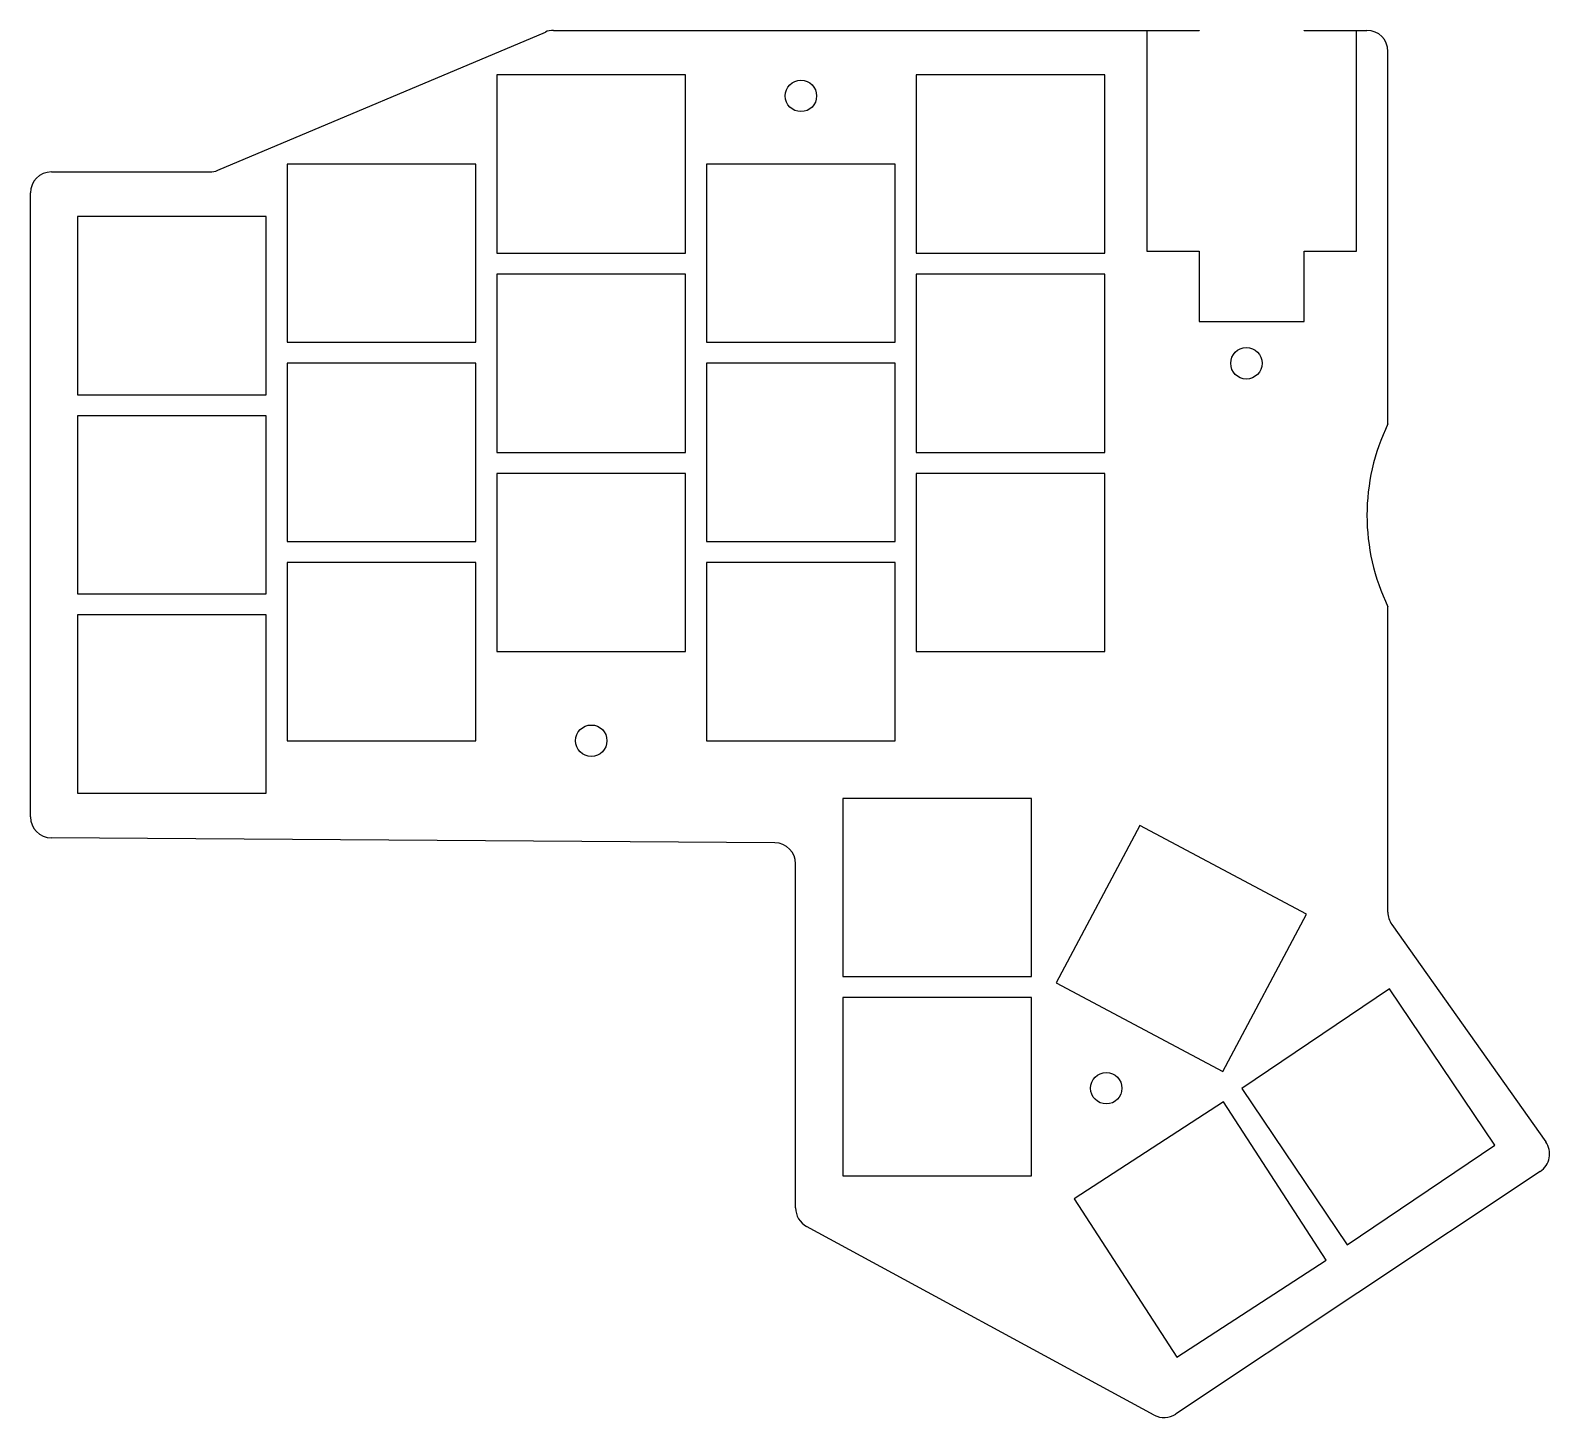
# Model space of a CAD drawing. Header units: millimetres. Extents: x 86 to 231, y -268 to -136.
import ezdxf

# ---------------------------------------------------------------- set-up
doc = ezdxf.new("R2010")
doc.units = ezdxf.units.MM

msp = doc.modelspace()

# ---------------------------------------------------------------- linework, layer by layer
for p, q in [((104.37, -149.09), (135.63, -135.91)), ((136.4, -135.75), (198, -135.75)), ((198, -135.8), (193, -135.8)), ((193, -135.8), (193, -156.8)), ((198, -135.75), (198, -135.8)), ((208, -135.75), (214, -135.75)), ((208, -135.8), (208, -135.75)), ((213, -135.8), (208, -135.8)), ((213, -156.8), (213, -135.8)), ((216, -173.28), (216, -137.75)), ((149, -140), (131, -140)), ((131, -140), (131, -157)), ((149, -157), (149, -140)), ((189, -140), (171, -140)), ((171, -140), (171, -157)), ((189, -157), (189, -140)), ((88.5, -149.25), (103.6, -149.25)), ((129, -148.5), (111, -148.5)), ((111, -148.5), (111, -165.5)), ((129, -165.5), (129, -148.5)), ((169, -148.5), (151, -148.5)), ((151, -148.5), (151, -165.5)), ((169, -165.5), (169, -148.5)), ((86.5, -210.76), (86.5, -151.25)), ((109, -153.5), (91, -153.5)), ((91, -153.5), (91, -170.5)), ((109, -170.5), (109, -153.5)), ((131, -157), (149, -157)), ((171, -157), (189, -157)), ((193, -156.8), (198, -156.8)), ((198, -156.8), (198, -163.5)), ((208, -156.8), (213, -156.8)), ((208, -163.5), (208, -156.8)), ((149, -159), (131, -159)), ((131, -159), (131, -176)), ((149, -176), (149, -159)), ((189, -159), (171, -159)), ((171, -159), (171, -176)), ((189, -176), (189, -159)), ((198, -163.5), (208, -163.5)), ((111, -165.5), (129, -165.5)), ((151, -165.5), (169, -165.5)), ((129, -167.5), (111, -167.5)), ((111, -167.5), (111, -184.5)), ((129, -184.5), (129, -167.5)), ((169, -167.5), (151, -167.5)), ((151, -167.5), (151, -184.5)), ((169, -184.5), (169, -167.5)), ((91, -170.5), (109, -170.5)), ((109, -172.5), (91, -172.5)), ((91, -172.5), (91, -189.5)), ((109, -189.5), (109, -172.5)), ((131, -176), (149, -176)), ((171, -176), (189, -176)), ((149, -178), (131, -178)), ((131, -178), (131, -195)), ((149, -195), (149, -178)), ((189, -178), (171, -178)), ((171, -178), (171, -195)), ((189, -195), (189, -178)), ((111, -184.5), (129, -184.5)), ((151, -184.5), (169, -184.5)), ((129, -186.5), (111, -186.5)), ((111, -186.5), (111, -203.5)), ((129, -203.5), (129, -186.5)), ((169, -186.5), (151, -186.5)), ((151, -186.5), (151, -203.5)), ((169, -203.5), (169, -186.5)), ((91, -189.5), (109, -189.5)), ((216, -219.86), (216, -190.72)), ((109, -191.5), (91, -191.5)), ((91, -191.5), (91, -208.5)), ((109, -208.5), (109, -191.5)), ((131, -195), (149, -195)), ((171, -195), (189, -195)), ((111, -203.5), (129, -203.5)), ((151, -203.5), (169, -203.5)), ((91, -208.5), (109, -208.5)), ((182, -209), (164, -209)), ((164, -209), (164, -226)), ((182, -226), (182, -209)), ((192.33, -211.58), (184.35, -226.59)), ((208.23, -220.03), (192.33, -211.58)), ((157.51, -213.24), (88.49, -212.76)), ((159.5, -248.06), (159.5, -215.24)), ((200.25, -235.04), (208.23, -220.03)), ((216.37, -221.02), (231.06, -241.75)), ((164, -226), (182, -226)), ((184.35, -226.59), (200.25, -235.04)), ((216.14, -227.15), (202.05, -236.66)), ((226.21, -242.08), (216.14, -227.15)), ((182, -228), (164, -228)), ((164, -228), (164, -245)), ((182, -245), (182, -228)), ((202.05, -236.66), (212.11, -251.58)), ((200.32, -237.95), (186.06, -247.2)), ((210.12, -253.04), (200.32, -237.95)), ((212.11, -251.58), (226.21, -242.08)), ((230.53, -244.57), (195.75, -267.72)), ((164, -245), (182, -245)), ((186.06, -247.2), (195.86, -262.3)), ((193.69, -267.81), (160.55, -249.82)), ((195.86, -262.3), (210.12, -253.04))]:
    msp.add_line(p, q)
for centre in [(160, -142), (202.5, -167.5), (140, -203.5), (189.13, -236.64)]:
    msp.add_circle(centre, 1.5)
for centre, radius, start, end in [((136.4, -137.75), 2, 90, 112.8737), ((214, -137.75), 2, 0, 90), ((88.5, -151.25), 2, 90, 180), ((103.6, -147.25), 2, 270, 292.8737), ((234, -182), 20, 514.1581, 565.8419), ((88.5, -210.76), 2, 180, 269.6076), ((157.5, -215.24), 2, 0, 89.6076), ((218, -219.86), 2, 180, 215.3181), ((229.42, -242.91), 2, 303.6508, 35.3181), ((161.5, -248.06), 2, 180, 241.5), ((194.65, -266.06), 2, 241.5, 303.6508)]:
    msp.add_arc(centre, radius, start, end)

doc.saveas('drawing.dxf')
